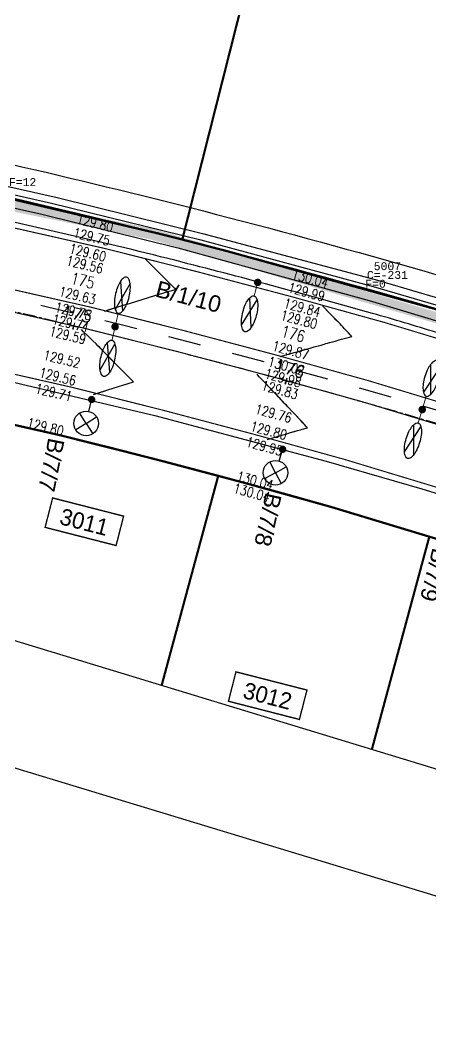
# Model space of a CAD drawing. Header units: millimetres. Extents: x 229784 to 231786, y 726884 to 727329.
# Drawn here: x 230613.5 to 230650.9, y 727186.4 to 727278.5 of the extents above; entities that cross this region are included whole.
import ezdxf
from ezdxf.enums import TextEntityAlignment as Align

# ---------------------------------------------------------------- set-up
doc = ezdxf.new("R2010")
doc.units = ezdxf.units.MM
for name, pattern in [('2480-axa-500-15.11.16$0$CENTER', [2, 1.25, -0.25, 0.25, -0.25]), ('2480-GEOMET-12.8.14$0$D1-3', [6, 3, -3]), ('DESPLANW500-12.8.14$0$CENTER', [2, 1.25, -0.25, 0.25, -0.25])]:
    doc.linetypes.add(name, pattern=pattern)
for name, color, linetype in [('2480-axa-500-15.11.16$0$IDAN_AXIS', 7, 'Continuous'), ('2480-axa-500-15.11.16$0$IDAN_PTNUM', 7, 'Continuous'), ('2480-DIKUR-9.1.17$0$LOT_NAME', 253, 'Continuous'), ('2480-DIKUR-9.1.17$0$LOTCUTV', 253, 'Continuous'), ('2480-DIKUR-9.1.17$0$LOTFILL', 253, 'Continuous'), ('2480-DIKUR-9.1.17$0$LOTLINE-', 253, 'Continuous'), ('2480-DIKUR-9.1.17$0$LOTNAME', 253, 'Continuous'), ('2480-DIKUR-9.1.17$0$WALL_BTM1', 8, 'Continuous'), ('2480-DIKUR-9.1.17$0$WALL_BTM2', 8, 'Continuous'), ('2480-DIKUR-9.1.17$0$WALL_TOP', 8, 'Continuous'), ('2480-gova-15.11.16$0$D-CONT-SECONDARY', 254, 'Continuous'), ('2480-gova-15.11.16$0$SEC-ELEV', 254, 'Continuous'), ('2480-gova-15.11.16$0$SEC-NAME', 8, 'Continuous'), ('2480-PLAN-12.8.14$0$plan_makif1 v1$0$pcell', 8, 'Continuous'), ('2480B-TABA_500-9.1.17$0$scellno', 8, 'Continuous'), ('AOI', 7, 'Continuous'), ('DESPLANW500-12.8.14$0$IDAN_AXIS', 8, 'DESPLANW500-12.8.14$0$CENTER'), ('M1200', 2, 'Continuous')]:
    doc.layers.add(name, color=color, linetype=linetype)
for name, color, linetype, true_color in [('2480-axa-500-15.11.16$0$IDAN_POINTS', 7, 'Continuous', 0xa8a8a8), ('2480-axa-500-15.11.16$0$IDAN_PTELEV', 7, 'Continuous', 0xa8a8a8), ('2480-DIKUR-9.1.17$0$YKIR', 7, 'Continuous', 0x878787), ('2480-GEOMET-12.8.14$0$ZEVA', 7, 'Continuous', 0x919191), ('2480B-TABA_500-9.1.17$0$pcell', 7, 'Continuous', 0x527dff)]:
    doc.layers.add(name, color=color, linetype=linetype, true_color=true_color)
for name, color, linetype, lineweight in [('2480-GEOMET-12.8.14$0$EVENSOFA_15', 13, 'Continuous', 30), ('2480-GEOMET-12.8.14$0$Midraha', 13, 'Continuous', 30), ('2480-GEOMET-12.8.14$0$TICH', 13, 'Continuous', 30), ('TEURA', 1, 'Continuous', 30), ('TEURA-10-500', 1, 'Continuous', 30), ('TEURA-4-500B', 1, 'Continuous', 30), ('TEURA-PIRUK', 190, 'Continuous', 30), ('TXT-TEURA-500', 12, 'Continuous', 35)]:
    doc.layers.add(name, color=color, linetype=linetype, lineweight=lineweight)
doc.styles.add('2480-axa-500-15.11.16$0$Standard', font='romanc9.shx')
doc.styles.add('2480-DIKUR-9.1.17$0$MONOTXT', font='monotxt')
doc.styles.add('2480-gova-15.11.16$0$secname', font='romans.shx', dxfattribs={"width": 0.8})
doc.styles.add('2480B-TABA_500-9.1.17$0$mvt-nos', font='mvt-nos')
doc.styles.get("Standard").update_dxf_attribs({"font": 'arial.ttf'})
doc.linetypes.add('V_LINE', pattern='A,1,-0.3,["V",Standard,S=0.1,R=0,X=-0.1,Y=-0.05],-0.2', length=1.5)

# ---------------------------------------------------------------- blocks, each defined once
blk = doc.blocks.new('pe-2')
for p, q in [((-0.266, 2.613), (0.2, 1.088)), ((0.266, 2.613), (-0.2, 1.088)), ((-0.266, -2.259), (0.2, -0.735)), ((0.266, -2.259), (-0.2, -0.735))]:
    blk.add_line(p, q)
for points in [[(0, 0.92, 0.21176), (0.118, 0.972, 0.094554), (0.264, 1.211, 0.051243), (0.342, 1.508, 0.038569), (0.373, 1.914, 0.038569), (0.342, 2.32, 0.051243), (0.264, 2.617, 0.094554), (0.118, 2.856, 0.21176), (0, 2.908, 0.21176), (-0.118, 2.856, 0.094554), (-0.264, 2.617, 0.051243), (-0.342, 2.32, 0.038569), (-0.373, 1.914, 0.038569), (-0.342, 1.508, 0.051243), (-0.264, 1.211, 0.094554), (-0.118, 0.972, 0.21176)], [(0, -0.566, -0.21176), (0.118, -0.619, -0.094554), (0.264, -0.857, -0.051243), (0.342, -1.154, -0.038569), (0.373, -1.561, -0.038569), (0.342, -1.967, -0.051243), (0.264, -2.264, -0.094554), (0.118, -2.502, -0.21176), (0, -2.555, -0.21176), (-0.118, -2.502, -0.094554), (-0.264, -2.264, -0.051243), (-0.342, -1.967, -0.038569), (-0.373, -1.561, -0.038569), (-0.342, -1.154, -0.051243), (-0.264, -0.857, -0.094554), (-0.118, -0.619, -0.21176)]]:
    blk.add_lwpolyline(points, format="xyb", close=True)
at = {"const_width": 0.05}
for points in [[(0, 0.927), (0, 0.177)], [(0, -0.573), (0, 0.177)]]:
    blk.add_lwpolyline(points, dxfattribs=at)
at = {"const_width": 0.2}
blk.add_lwpolyline([(-0.1, 0.177, 1), (0.1, 0.177, 1)], format="xyb", close=True, dxfattribs=at)
blk = doc.blocks.new('AM1')
for p, q in [((-31.9, 0), (-43.2, 11.3)), ((-31.9, 0), (-43.2, -11.3)), ((-31.9, 0), (-20.6, 11.3)), ((-31.9, 0), (-20.6, -11.3)), ((-15.9, 0), (1, 0))]:
    blk.add_line(p, q)
at = {"const_width": 4.73}
blk.add_lwpolyline([(-2.4, 0, 1), (2.4, 0, 1)], format="xyb", close=True, dxfattribs=at)
blk.add_circle((-31.9, 0), 16)
blk = doc.blocks.new('pes3')
for p, q in [((-0.266, 2.613), (0.2, 1.088)), ((0.266, 2.613), (-0.2, 1.088))]:
    blk.add_line(p, q)
blk.add_lwpolyline([(0, 0.92, 0.21176), (0.118, 0.972, 0.094554), (0.264, 1.211, 0.051243), (0.342, 1.508, 0.038569), (0.373, 1.914, 0.038569), (0.342, 2.32, 0.051243), (0.264, 2.617, 0.094554), (0.118, 2.856, 0.21176), (0, 2.908, 0.21176), (-0.118, 2.856, 0.094554), (-0.264, 2.617, 0.051243), (-0.342, 2.32, 0.038569), (-0.373, 1.914, 0.038569), (-0.342, 1.508, 0.051243), (-0.264, 1.211, 0.094554), (-0.118, 0.972, 0.21176)], format="xyb", close=True)
at = {"const_width": 0.05}
blk.add_lwpolyline([(0, 0.927), (0, 0.177)], dxfattribs=at)
at = {"const_width": 0.2}
blk.add_lwpolyline([(-0.1, 0.177, 1), (0.1, 0.177, 1)], format="xyb", close=True, dxfattribs=at)
blk = doc.blocks.new('2480B-TABA_500-9.1.17$0$cellno')
at = {"layer": '2480B-TABA_500-9.1.17$0$scellno', "const_width": 0.25}
blk.add_lwpolyline([(-6.68, -2.8), (-6.68, 2.73), (6.68, 2.73), (6.68, -2.8)], close=True, dxfattribs=at)
at = {"layer": '2480B-TABA_500-9.1.17$0$scellno', "style": '2480B-TABA_500-9.1.17$0$mvt-nos'}
blk.add_attdef('NUM', text='', height=3, dxfattribs=at).set_placement((0, -1.63), align=Align.CENTER)
at = {"layer": '2480B-TABA_500-9.1.17$0$scellno', "style": '2480B-TABA_500-9.1.17$0$mvt-nos', "flags": 1}
for tag, p in [('CODE', (0, -6.04)), ('AREA', (0, -9.18))]:
    blk.add_attdef(tag, text='', height=2.5, dxfattribs=at).set_placement(p, align=Align.CENTER)
blk = doc.blocks.new('2480-axa-500-15.11.16$0$IDAN_POINT')
at = {"layer": '2480-axa-500-15.11.16$0$IDAN_POINTS', "color": 0, "linetype": 'ByBlock'}
for p, q in [((-0.5, 0), (0.5, 0)), ((0, -0.5), (0, 0.5))]:
    blk.add_line(p, q, dxfattribs=at)
at = {"layer": '2480-axa-500-15.11.16$0$IDAN_PTELEV', "style": '2480-axa-500-15.11.16$0$Standard'}
blk.add_attdef('IDAN_PTELEV', text='', height=1.8, dxfattribs=at).set_placement((0, -1), align=Align.TOP_CENTER)
at = {"layer": '2480-axa-500-15.11.16$0$IDAN_PTNUM', "style": '2480-axa-500-15.11.16$0$Standard'}
blk.add_attdef('IDAN_PTNUM', text='', height=1.8, dxfattribs=at).set_placement((0, 1), align=Align.CENTER)
blk = doc.blocks.new('2480-DIKUR-9.1.17$0$IDAN_LOT_NAME')

msp = doc.modelspace()

# ---------------------------------------------------------------- linework, layer by layer
at = {"layer": '2480-axa-500-15.11.16$0$IDAN_AXIS', "linetype": '2480-axa-500-15.11.16$0$CENTER'}
msp.add_lwpolyline([(229872.068, 726960.387, -0.071477), (229947.042, 727060.962), (229947.732, 727061.655, -0.298103), (230708.48, 727222.267), (231119.383, 727062.249, 0.111374), (231641.537, 726983.585), (231643.691, 726983.741, -0.084198), (231668.658, 726981.345), (231692.584, 726974.885)], format="xyb", dxfattribs=at)
at = {"layer": '2480-DIKUR-9.1.17$0$LOTLINE-', "flags": 128}
for points in [[(230593.21, 727266.5), (230593.8, 727269.44), (230593.8, 727269.44, -0.012506), (230629.03, 727261.4)], [(230629.03, 727261.4), (230628.29, 727258.49), (230628.29, 727258.49, 0.012505), (230593.21, 727266.5)], [(230628.29, 727258.49), (230629.03, 727261.4), (230629.03, 727261.4, -0.013563), (230666.73, 727250.7)], [(230666.73, 727250.7), (230665.84, 727247.84), (230665.84, 727247.84, 0.013564), (230628.29, 727258.49)]]:
    msp.add_lwpolyline(points, format="xyb", dxfattribs=at)
at = {"layer": '2480-DIKUR-9.1.17$0$WALL_BTM1', "flags": 128}
for points in [[(230584.359, 727267.093), (230599.701, 727264.336), (230615.485, 727260.801), (230627.878, 727257.733), (230629.659, 727257.26)], [(230629.659, 727257.26), (230645.334, 727252.937), (230661.171, 727248.182), (230663.273, 727247.53)]]:
    msp.add_lwpolyline(points, dxfattribs=at)
at = {"layer": '2480-DIKUR-9.1.17$0$WALL_BTM2', "flags": 128}
for points in [[(230584.762, 727269.233), (230600.937, 727265.913), (230616.878, 727262.319), (230630.122, 727259.06)], [(230630.122, 727259.06), (230645.867, 727254.839), (230661.783, 727250.185), (230663.897, 727249.546)]]:
    msp.add_lwpolyline(points, dxfattribs=at)
at = {"layer": '2480-DIKUR-9.1.17$0$WALL_TOP', "flags": 128}
for points in [[(230584.565, 727268.186), (230600.312, 727265.023), (230616.275, 727261.433), (230629.87, 727258.08)], [(230584.639, 727268.579), (230600.395, 727265.414), (230616.367, 727261.822), (230629.969, 727258.467)], [(230629.87, 727258.08), (230645.589, 727253.846), (230661.476, 727249.18), (230663.585, 727248.539)], [(230629.969, 727258.467), (230645.697, 727254.231), (230661.593, 727249.563), (230663.703, 727248.921)]]:
    msp.add_lwpolyline(points, dxfattribs=at)
at = {"layer": '2480-DIKUR-9.1.17$0$YKIR', "color": 252, "true_color": 0x8c8c8c, "const_width": 1}
msp.add_lwpolyline([(230556.782, 727272.89, -0.065068), (230758.126, 727213.665, 0.158717), (230767.4, 727213.14, -0.027297), (230769.112, 727213.504, -1.076845)], format="xyb", dxfattribs=at)
at = {"layer": '2480-GEOMET-12.8.14$0$EVENSOFA_15', "color": 251, "true_color": 0x696969, "const_width": 0.1}
for points in [[(230752.1, 727205.279), (230728.272, 727214.56), (230709.366, 727221.923), (230696.749, 727226.726), (230667.574, 727236.798), (230644.66, 727243.727, 0.009172), (230619.496, 727250.382), (230595.468, 727255.829, 0.01883), (230515.727, 727268.244, 0.009537)], [(230728.998, 727216.424), (230710.085, 727223.79), (230697.431, 727228.607), (230668.19, 727238.701), (230645.223, 727245.646, 0.009184), (230619.955, 727252.329), (230595.889, 727257.784, 0.015276), (230553.06, 727265.196, 0.003407), (230543.629, 727266.471, 0.00789), (230540.493, 727266.823), (230520.49, 727268.749)], [(230652.9, 727249.071), (230646.771, 727250.924, 0.009217), (230621.217, 727257.683), (230605.187, 727261.316)]]:
    msp.add_lwpolyline(points, format="xyb", dxfattribs=at)
at = {"layer": '2480-GEOMET-12.8.14$0$Midraha'}
for points in [[(230512.733, 727278.074, -0.015415), (230556.782, 727272.89, -0.001181), (230560.143, 727272.381, -0.023346), (230625.965, 727259.081), (230628.291, 727258.493), (230632.401, 727257.433, -0.02418), (230698.768, 727236.639), (230705.922, 727233.968), (230713.048, 727231.221), (230758.126, 727213.665, 0.159501), (230767.444, 727213.152, -0.026655), (230769.112, 727213.504, -0.132277), (230777.383, 727212.605, -0.159496), (230785.075, 727206.286, 0.159479), (230792.286, 727200.363), (230792.287, 727200.363), (230799.902, 727197.397), (230851.525, 727177.293), (230918.3, 727151.289), (230985.015, 727125.308)], [(230743.279, 727197.984), (230743.264, 727197.99), (230743.263, 727197.99, -0.000074), (230743.269, 727197.988, -0.000143), (230743.279, 727197.984), (230724.643, 727205.242), (230705.773, 727212.591), (230693.338, 727217.325), (230664.493, 727227.282), (230641.846, 727234.131, 0.009112), (230617.201, 727240.649), (230593.36, 727246.053, 0.015231), (230551.376, 727253.315, 0.011296), (230520.582, 727256.984, 0.010113), (230519.954, 727257.026)]]:
    msp.add_lwpolyline(points, format="xyb", dxfattribs=at)
at = {"layer": '2480-GEOMET-12.8.14$0$TICH', "color": 251, "true_color": 0x696969, "const_width": 0.1}
msp.add_lwpolyline([(230666.778, 727231.254), (230665.88, 727231.564), (230643.112, 727238.449, 0.009139), (230618.234, 727245.029), (230608.429, 727247.251)], format="xyb", dxfattribs=at)
at = {"layer": '2480-GEOMET-12.8.14$0$ZEVA', "linetype": '2480-GEOMET-12.8.14$0$D1-3'}
msp.add_arc((230451.201, 726558.912), 712.75, 68.722549, 86.794725, dxfattribs=at)
at = {"layer": '2480-gova-15.11.16$0$D-CONT-SECONDARY', "flags": 128}
for points in [[(230621.21, 727251.981), (230621.403, 727252.04), (230622.427, 727252.357), (230623.464, 727252.675), (230625.885, 727253.414), (230626.428, 727253.579), (230627.092, 727253.779), (230627.373, 727253.865), (230627.542, 727253.916), (230627.696, 727253.962), (230627.583, 727254.076), (230627.458, 727254.199), (230627.251, 727254.406), (230626.761, 727254.892), (230626.36, 727255.291), (230624.939, 727256.698)], [(230621.211, 727251.98), (230621.375, 727252.03), (230621.613, 727252.105), (230622.427, 727252.356), (230623.027, 727252.54), (230623.465, 727252.675), (230625.886, 727253.414), (230626.428, 727253.579), (230627.093, 727253.779), (230627.375, 727253.865), (230627.544, 727253.916), (230627.697, 727253.962), (230627.584, 727254.075), (230627.459, 727254.199), (230627.252, 727254.405), (230626.761, 727254.892), (230626.361, 727255.29), (230624.94, 727256.698)], [(230637.219, 727247.832), (230637.244, 727247.839), (230637.429, 727247.892), (230637.636, 727247.951), (230637.807, 727247.999), (230637.955, 727248.041), (230638.096, 727248.081), (230638.294, 727248.137), (230638.49, 727248.193), (230638.602, 727248.225), (230638.879, 727248.302), (230639.084, 727248.361), (230639.296, 727248.421), (230639.964, 727248.609), (230640.133, 727248.657), (230640.302, 727248.704), (230640.665, 727248.805), (230640.946, 727248.885), (230641.217, 727248.961), (230641.386, 727249.008), (230641.532, 727249.049), (230641.72, 727249.102), (230642.241, 727249.247), (230642.41, 727249.294), (230642.581, 727249.341), (230642.818, 727249.408), (230643.168, 727249.506), (230643.323, 727249.548), (230643.545, 727249.61), (230643.716, 727249.656), (230643.745, 727249.665), (230643.724, 727249.688), (230643.603, 727249.817), (230643.445, 727249.986), (230643.335, 727250.102), (230643.086, 727250.372), (230642.917, 727250.547), (230642.794, 727250.674), (230642.672, 727250.8), (230642.297, 727251.188), (230642.164, 727251.327), (230642.058, 727251.437), (230641.937, 727251.563), (230641.741, 727251.765), (230641.539, 727251.976), (230641.277, 727252.246), (230641.155, 727252.372), (230641.064, 727252.468)], [(230637.219, 727247.832), (230637.244, 727247.839), (230637.427, 727247.892), (230637.636, 727247.951), (230637.806, 727247.999), (230637.954, 727248.042), (230638.095, 727248.081), (230638.293, 727248.137), (230638.489, 727248.193), (230638.602, 727248.225), (230638.99, 727248.335), (230639.143, 727248.378), (230639.328, 727248.431), (230639.963, 727248.609), (230640.132, 727248.657), (230640.301, 727248.705), (230640.945, 727248.885), (230641.215, 727248.961), (230641.385, 727249.008), (230642.24, 727249.247), (230642.409, 727249.294), (230642.58, 727249.342), (230642.816, 727249.408), (230643.168, 727249.506), (230643.322, 727249.549), (230643.544, 727249.61), (230643.714, 727249.656), (230643.745, 727249.665), (230643.723, 727249.689), (230643.602, 727249.818), (230643.444, 727249.987), (230643.334, 727250.103), (230643.085, 727250.372), (230642.916, 727250.548), (230642.793, 727250.674), (230642.671, 727250.8), (230642.057, 727251.437), (230641.935, 727251.564), (230641.74, 727251.766), (230641.277, 727252.246), (230641.154, 727252.373), (230641.063, 727252.468)], [(230620.203, 727244.381), (230620.471, 727244.466), (230621.065, 727244.653), (230621.498, 727244.792), (230623.844, 727245.529), (230622.118, 727247.275), (230621.797, 727247.599), (230621.357, 727248.042), (230620.759, 727248.647), (230620.583, 727248.824), (230620.428, 727248.978), (230620.143, 727249.261), (230619.973, 727249.428), (230619.645, 727249.754), (230619.297, 727250.097), (230619.096, 727250.296)], [(230620.202, 727244.381), (230620.47, 727244.466), (230621.498, 727244.792), (230623.843, 727245.53), (230622.117, 727247.275), (230621.357, 727248.043), (230620.604, 727248.802), (230620.427, 727248.978), (230620.142, 727249.261), (230619.972, 727249.429), (230619.644, 727249.754), (230619.296, 727250.098), (230619.096, 727250.296)], [(230636.034, 727240.28), (230636.161, 727240.317), (230636.355, 727240.374), (230636.466, 727240.407), (230636.851, 727240.518), (230637.003, 727240.563), (230637.187, 727240.617), (230637.815, 727240.799), (230637.983, 727240.848), (230638.151, 727240.897), (230638.79, 727241.083), (230639.058, 727241.16), (230639.226, 727241.209), (230639.707, 727241.348), (230639.364, 727241.711), (230639.245, 727241.838), (230639.054, 727242.04), (230638.599, 727242.522), (230638.479, 727242.648), (230638.358, 727242.775), (230637.908, 727243.251), (230637.777, 727243.39), (230637.668, 727243.505), (230637.392, 727243.796), (230637.312, 727243.881), (230637.173, 727244.028), (230637.031, 727244.177), (230636.931, 727244.282), (230636.825, 727244.394), (230636.704, 727244.521), (230636.555, 727244.679), (230636.424, 727244.817), (230636.227, 727245.025), (230636.086, 727245.173), (230635.984, 727245.28), (230635.845, 727245.426), (230635.723, 727245.554), (230635.602, 727245.68), (230635.415, 727245.873), (230635.293, 727245.999), (230635.171, 727246.126), (230635.078, 727246.223)], [(230636.034, 727240.28), (230636.162, 727240.317), (230636.355, 727240.374), (230636.466, 727240.407), (230636.741, 727240.486), (230636.943, 727240.545), (230637.154, 727240.607), (230637.816, 727240.799), (230637.985, 727240.848), (230638.152, 727240.897), (230638.511, 727241), (230638.791, 727241.082), (230639.058, 727241.16), (230639.227, 727241.209), (230639.373, 727241.251), (230639.558, 727241.304), (230639.707, 727241.348), (230639.6, 727241.461), (230639.47, 727241.601), (230639.366, 727241.71), (230639.246, 727241.837), (230639.055, 727242.039), (230638.856, 727242.251), (230638.599, 727242.522), (230638.479, 727242.648), (230638.36, 727242.775), (230637.886, 727243.275), (230637.735, 727243.434), (230637.589, 727243.589), (230637.392, 727243.795), (230637.313, 727243.88), (230637.174, 727244.027), (230637.031, 727244.176), (230636.933, 727244.281), (230636.825, 727244.394), (230636.704, 727244.52), (230636.556, 727244.678), (230636.424, 727244.817), (230636.227, 727245.024), (230636.086, 727245.172), (230635.986, 727245.279), (230635.845, 727245.426), (230635.724, 727245.554), (230635.602, 727245.679), (230635.416, 727245.873), (230635.294, 727245.999), (230635.173, 727246.125), (230635.078, 727246.222)]]:
    msp.add_lwpolyline(points, dxfattribs=at)
at = {"layer": '2480-PLAN-12.8.14$0$plan_makif1 v1$0$pcell', "const_width": 0.2}
for points in [[(230635.195, 727285.765), (230628.291, 727258.493), (230625.965, 727259.081, 0.023346), (230560.143, 727272.381, 0.001181), (230556.782, 727272.89), (230563.791, 727307.839)], [(230708.604, 727263.566), (230698.768, 727236.639, 0.02418), (230632.401, 727257.433), (230628.291, 727258.493), (230635.195, 727285.765)], [(230512.733, 727278.074, -0.015415), (230556.782, 727272.89, -0.001181), (230560.143, 727272.381, -0.023346), (230625.965, 727259.081), (230628.291, 727258.493), (230632.401, 727257.433, -0.02418), (230698.768, 727236.639), (230705.922, 727233.968), (230713.048, 727231.221), (230758.126, 727213.665, 0.159501), (230767.444, 727213.152, -0.026655), (230769.112, 727213.504, -0.132277), (230777.383, 727212.605, -0.159496), (230785.075, 727206.286, 0.159479), (230792.286, 727200.363), (230792.287, 727200.363), (230799.902, 727197.397), (230851.525, 727177.293), (230918.3, 727151.289), (230985.015, 727125.308)], [(231036.755, 727057.79), (231038.306, 727061.716, 0.407322), (231027.264, 727087.391), (231018.321, 727090.874), (231006.375, 727095.527), (230950.62, 727117.239), (230894.864, 727138.952), (230801.681, 727175.241), (230797.23, 727176.974), (230792.645, 727178.759), (230792.644, 727178.76), (230792.644, 727178.76), (230743.264, 727197.99), (230743.263, 727197.99, -0.000074), (230743.269, 727197.988, -0.000143), (230743.279, 727197.984), (230724.643, 727205.242), (230705.773, 727212.591), (230693.338, 727217.325), (230664.493, 727227.282), (230641.846, 727234.131, 0.009112), (230617.201, 727240.649), (230593.36, 727246.053, 0.015231), (230551.376, 727253.315, 0.011296)], [(230626.406, 727217.857), (230631.569, 727236.966, 0.005301), (230617.201, 727240.649), (230611.722, 727241.891), (230607.478, 727223.617)], [(230645.573, 727212.025), (230650.813, 727231.419), (230648.362, 727232.16), (230641.846, 727234.131, 0.00381), (230631.569, 727236.966), (230626.406, 727217.857)]]:
    msp.add_lwpolyline(points, format="xyb", dxfattribs=at)
msp.add_lwpolyline([(230664.757, 727206.188), (230669.948, 727225.399), (230668.31, 727225.965), (230664.493, 727227.282), (230653.17, 727230.707), (230650.813, 727231.419), (230645.573, 727212.025)], dxfattribs=at)
at = {"layer": '2480B-TABA_500-9.1.17$0$pcell'}
for points in [[(230635.195, 727285.765), (230628.291, 727258.493), (230625.965, 727259.081, 0.023346), (230560.143, 727272.381, 0.001181), (230556.782, 727272.89), (230563.791, 727307.839)], [(230708.604, 727263.566), (230698.768, 727236.639, 0.02418), (230632.401, 727257.433), (230628.291, 727258.493), (230635.195, 727285.765)], [(230512.733, 727278.074, -0.015415), (230556.782, 727272.89, -0.001181), (230560.143, 727272.381, -0.023346), (230625.965, 727259.081), (230628.291, 727258.493), (230632.401, 727257.433, -0.02418), (230698.768, 727236.639), (230705.922, 727233.968), (230713.048, 727231.221), (230758.126, 727213.665, 0.159501), (230767.444, 727213.152, -0.026655), (230769.112, 727213.504, -0.132277), (230777.383, 727212.605, -0.159496), (230785.075, 727206.286, 0.159479), (230792.286, 727200.363), (230792.287, 727200.363), (230799.902, 727197.397), (230851.525, 727177.293), (230918.3, 727151.289), (230985.015, 727125.308)], [(231036.755, 727057.79), (231038.306, 727061.716, 0.407322), (231027.264, 727087.391), (231018.321, 727090.874), (231006.375, 727095.527), (230950.62, 727117.239), (230894.864, 727138.952), (230801.681, 727175.241), (230797.23, 727176.974), (230792.645, 727178.759), (230792.644, 727178.76), (230792.644, 727178.76), (230743.264, 727197.99), (230743.263, 727197.99, -0.000074), (230743.269, 727197.988, -0.000143), (230743.279, 727197.984), (230724.643, 727205.242), (230705.773, 727212.591), (230693.338, 727217.325), (230664.493, 727227.282), (230641.846, 727234.131, 0.009112), (230617.201, 727240.649), (230593.36, 727246.053, 0.015231), (230551.376, 727253.315, 0.011296)], [(230626.406, 727217.857), (230631.569, 727236.966, 0.005301), (230617.201, 727240.649), (230611.722, 727241.891), (230607.478, 727223.617)], [(230645.573, 727212.025), (230650.813, 727231.419), (230648.362, 727232.16), (230641.846, 727234.131, 0.00381), (230631.569, 727236.966), (230626.406, 727217.857)]]:
    msp.add_lwpolyline(points, format="xyb", dxfattribs=at)
msp.add_lwpolyline([(230664.757, 727206.188), (230669.948, 727225.399), (230668.31, 727225.965), (230664.493, 727227.282), (230653.17, 727230.707), (230650.813, 727231.419), (230645.573, 727212.025)], dxfattribs=at)
at = {"layer": 'AOI'}
msp.add_lwpolyline([(230532.007, 727329.274), (230658.696, 727290.108), (230802.114, 727247.106), (231039.345, 727142.884), (231187.789, 727083.162), (231342.516, 727043.51), (231491.156, 727020.263), (231588.248, 727014.063), (231687.276, 727034.423), (231786.298, 727045.123), (231769.993, 726916.053), (231752.419, 726884.119), (231607.31, 726915.542), (231478.376, 726941.771), (231215.045, 726990.403), (230932.547, 727078.765), (230673.609, 727191.902), (230570.46, 727223.288), (230463.919, 727225.53)], dxfattribs=at)
at = {"layer": 'DESPLANW500-12.8.14$0$IDAN_AXIS', "linetype": 'DESPLANW500-12.8.14$0$CENTER'}
msp.add_lwpolyline([(229872.068, 726960.387, -0.071477), (229947.042, 727060.962), (229947.732, 727061.655, -0.298103), (230708.48, 727222.267), (231119.383, 727062.249, 0.111374), (231641.537, 726983.585), (231643.691, 726983.741, -0.084198), (231668.658, 726981.345), (231692.584, 726974.885)], format="xyb", dxfattribs=at)
at = {"layer": 'M1200'}
msp.add_lwpolyline([(230530.709, 727318.067), (230655.466, 727279.498), (230798.277, 727236.678), (231035.044, 727132.66), (231184.328, 727072.601), (231340.277, 727032.635), (231489.943, 727009.227), (231589.025, 727002.901), (231688.992, 727023.454), (231773.536, 727032.589), (231759.255, 726919.545), (231746.688, 726896.708), (231609.59, 726926.396), (231480.489, 726952.659), (231217.717, 727001.188), (230936.434, 727089.169), (230677.456, 727202.324), (230572.224, 727234.344), (230463.688, 727236.628)], dxfattribs=at)
at = {"layer": 'TEURA', "color": 6, "linetype": 'V_LINE', "ltscale": 5, "flags": 128}
msp.add_lwpolyline([(231704.596, 726992.76, -0.03718), (231699.893, 726992.904, -0.048959), (231694.181, 726994.129, -0.026927), (231690.722, 726995.475, 0.030151), (231688.746, 726996.155, 0.030913), (231686.651, 726996.599, 0.101567), (231680.12, 726996.216, 0.067597), (231676.139, 726994.585, -0.026092), (231671.868, 726992.073, -0.023668), (231669.456, 726991.028, -0.046238), (231664.512, 726989.665, -0.047896), (231659.145, 726989.234, -0.014927), (231654.459, 726989.595), (231651.022, 726989.795, 0.01011), (231647.828, 726989.869, 0.0074), (231645.49, 726989.842, 0.000492), (231639.043, 726989.376, 0.00146), (231633.953, 726989.029), (231631.691, 726990.882), (231626.89, 726990.61), (231613.528, 726989.851), (231607.539, 726989.572), (231597.882, 726989.194), (231593.981, 726989.041), (231581.263, 726988.694), (231567.975, 726988.48), (231559.454, 726988.419), (231553.457, 726988.412), (231547.916, 726988.424), (231543.269, 726988.463), (231543.095, 726988.464), (231532.703, 726988.621), (231525.019, 726988.784), (231516.878, 726989.012), (231511.815, 726989.187), (231505.87, 726989.421), (231499.879, 726989.683), (231490.166, 726990.164), (231480.477, 726990.739), (231467.295, 726991.624), (231457.148, 726992.429), (231443.835, 726993.618), (231434.128, 726994.549), (231410.379, 726997.21), (231398.328, 726998.746), (231392.896, 726999.477), (231386.602, 727000.358), (231370.146, 727002.823), (231350.81, 727006.023), (231331.752, 727009.487), (231322.883, 727011.218), (231304.777, 727014.958), (231286.506, 727019.031), (231266.649, 727023.801), (231252.278, 727027.477), (231236.228, 727031.749), (231213.178, 727038.396), (231190.245, 727045.573), (231178.863, 727049.294), (231159.52, 727055.868), (231141.861, 727062.27), (231131.794, 727066.049), (231120.557, 727070.369), (231108.814, 727074.95), (231106.227, 727073.812), (231095.238, 727078.091), (231087.593, 727081.068), (231083.429, 727082.69, -0.027699), (231080.149, 727084.145, -0.060158), (231074.266, 727088.169, -0.050934), (231069.855, 727092.999, 0.00941), (231067.973, 727095.716, 0.113633), (231062.958, 727099.733, 0.126898), (231055.779, 727101.164), (231054.787, 727101.072, 0.035638), (231052.685, 727100.646, -0.016696), (231050.322, 727100.135, -0.032481), (231046.424, 727099.724, -0.022467), (231044.104, 727099.726, -0.036527), (231040.194, 727100.145, -0.047271), (231035.016, 727101.547), (231029.468, 727103.702), (231021.973, 727106.623), (231011.634, 727110.649), (231010.08, 727111.254), (231008.944, 727113.843), (230992.473, 727120.257), (230979.383, 727125.355), (230969.352, 727129.261), (230958.432, 727133.514), (230941.968, 727139.925), (230932.654, 727143.557), (230927.787, 727145.448), (230914.264, 727150.718), (230904.905, 727154.364), (230891.648, 727159.521), (230874.208, 727166.313), (230870.417, 727167.789), (230854.273, 727174.082), (230841.805, 727178.932), (230835.188, 727181.509), (230829.254, 727183.819), (230823.696, 727185.984), (230821.106, 727184.846), (230810.117, 727189.126), (230800.199, 727192.984), (230796.481, 727194.462, -0.011097), (230794.577, 727195.433, -0.030353), (230791.706, 727197.217, -0.046537), (230787.491, 727200.82, -0.038702), (230784.677, 727204.196, 0.067042), (230781.72, 727208.003, 0.129795), (230775.604, 727211.625, 0.113545), (230769.083, 727211.979, 0.039763), (230766.62, 727211.349, -0.064122), (230760.511, 727210.442), (230759.561, 727210.431, -0.042242), (230755.38, 727210.875, -0.053107), (230749.991, 727212.541, 0.002433), (230741.17, 727215.976, -0.004077), (230736.784, 727217.701, 0.001119), (230722.569, 727223.22), (230721.431, 727225.809), (230711.73, 727229.584), (230705.077, 727232.116, 0.011482), (230695.899, 727235.483, -0.000003), (230688.502, 727238.037, 0.000262), (230677.257, 727241.918, 0.003643), (230670.162, 727244.366), (230667.584, 727243.004), (230656.684, 727246.378), (230654.586, 727246.984), (230653.233, 727249.489), (230651.471, 727250.018, 0.007924), (230645.634, 727251.766, 0.006259), (230628.267, 727256.435, 0.006225), (230617.806, 727258.968, 0.000213), (230605.102, 727261.848), (230602.63, 727260.369), (230586.63, 727263.802), (230581.988, 727264.557), (230580.383, 727266.894), (230570.483, 727268.604, -0.002226), (230566.094, 727269.318), (230556.366, 727270.8, 0.005208), (230547.033, 727272.072, 0.00382), (230539.185, 727273.071, 0.004326), (230526.351, 727274.5), (230524.162, 727272.709), (230520.224, 727273.091, -0.028389), (230517.554, 727273.505, -0.048676), (230512.144, 727275.154, -0.055488), (230506.506, 727278.241, -0.023792), (230503.832, 727280.35, 0.086334), (230499.53, 727283.338, 0.079724), (230495.099, 727284.566, 0.099028), (230489.335, 727284.047, 0.0834), (230485.036, 727281.935, -0.007361), (230484.046, 727281.262, -0.007361)], format="xyb", dxfattribs=at)
at = {"layer": 'TEURA', "linetype": 'V_LINE', "ltscale": 5, "flags": 128}
msp.add_lwpolyline([(230500.283, 727253.685), (230501.603, 727256.03, -0.039152), (230503.507, 727257.656, -0.047164), (230507.013, 727259.731, -0.125773), (230515.9, 727261.439), (230520.512, 727260.999), (230536.081, 727259.287), (230548.714, 727257.64), (230568.324, 727254.782), (230597.514, 727249.119), (230625.802, 727242.465), (230641.407, 727238.288), (230650.131, 727235.785), (230666.552, 727230.741), (230679.775, 727226.358), (230690.367, 727222.636), (230706.015, 727216.787), (230731.834, 727206.734), (230741.518, 727202.962), (230751.027, 727199.259, -0.086525), (230755.455, 727195.812, -0.049707), (230759.299, 727189.152, -0.049707)], format="xyb", dxfattribs=at)

# ---------------------------------------------------------------- block references
at = {"layer": '2480-axa-500-15.11.16$0$IDAN_AXIS', "linetype": '2480-axa-500-15.11.16$0$CENTER', "xscale": 0.6, "yscale": 0.6, "zscale": 0.6}
for p, rotation, values in [((230618.417, 727250.603), 346.3472577026975, {'IDAN_PTNUM': '175'}), ((230637.783, 727245.61), 344.7332920814038, {'IDAN_PTNUM': '176'})]:
    msp.add_blockref('2480-axa-500-15.11.16$0$IDAN_POINT', p, dxfattribs=dict(at, rotation=rotation)).add_auto_attribs(values)
at = {"layer": '2480-DIKUR-9.1.17$0$LOT_NAME'}
ref = msp.add_blockref('2480-DIKUR-9.1.17$0$IDAN_LOT_NAME', (230611.083, 727265.458), dxfattribs=dict(at, xscale=0.4, yscale=0.4, zscale=0.4))
ref.add_attrib('LOTNAME', '5006A', dxfattribs={"layer": '2480-DIKUR-9.1.17$0$LOTNAME', "height": 0.72, "style": '2480-DIKUR-9.1.17$0$MONOTXT'}).set_placement((230605.151, 727265.804), align=Align.MIDDLE)
ref.add_attrib('LOTCUTV', 'C=-33', dxfattribs={"layer": '2480-DIKUR-9.1.17$0$LOTCUTV', "height": 0.72, "style": '2480-DIKUR-9.1.17$0$MONOTXT'}).set_placement((230609.217, 727264.949), align=Align.MIDDLE)
ref.add_attrib('LOTFILL', 'F=12', dxfattribs={"layer": '2480-DIKUR-9.1.17$0$LOTFILL', "height": 0.72, "style": '2480-DIKUR-9.1.17$0$MONOTXT'}).set_placement((230613.735, 727263.737), align=Align.MIDDLE)
ref = msp.add_blockref('2480-DIKUR-9.1.17$0$IDAN_LOT_NAME', (230647.473, 727256.107), dxfattribs=dict(at, xscale=0.4, yscale=0.4, zscale=0.4))
ref.add_attrib('LOTNAME', '5007', dxfattribs={"layer": '2480-DIKUR-9.1.17$0$LOTNAME', "height": 0.72, "style": '2480-DIKUR-9.1.17$0$MONOTXT'}).set_placement((230646.993, 727256.067), align=Align.MIDDLE)
ref.add_attrib('LOTCUTV', 'C=-231', dxfattribs={"layer": '2480-DIKUR-9.1.17$0$LOTCUTV', "height": 0.72, "style": '2480-DIKUR-9.1.17$0$MONOTXT'}).set_placement((230646.993, 727255.267), align=Align.MIDDLE)
ref.add_attrib('LOTFILL', 'F=0', dxfattribs={"layer": '2480-DIKUR-9.1.17$0$LOTFILL', "height": 0.72, "style": '2480-DIKUR-9.1.17$0$MONOTXT'}).set_placement((230645.913, 727254.467), align=Align.MIDDLE)
at = {"layer": '2480B-TABA_500-9.1.17$0$scellno'}
ref = msp.add_blockref('2480B-TABA_500-9.1.17$0$cellno', (230619.367, 727232.796), dxfattribs=dict(at, xscale=0.4999999999999999, yscale=0.4999999999999999, zscale=0.4999999999999999, rotation=345.6267333404891))
ref.add_attrib('CELLNO', '3011', dxfattribs={"height": 1.5, "rotation": 345.62673, "style": '2480B-TABA_500-9.1.17$0$mvt-nos'}).set_placement((230619.17, 727232.026), align=Align.CENTER)
ref = msp.add_blockref('2480B-TABA_500-9.1.17$0$cellno', (230636.081, 727216.949), dxfattribs=dict(at, xscale=0.4999999999999999, yscale=0.4999999999999999, zscale=0.4999999999999999, rotation=345.6267333404891))
ref.add_attrib('CELLNO', '3012', dxfattribs={"height": 1.5, "rotation": 345.62673, "style": '2480B-TABA_500-9.1.17$0$mvt-nos'}).set_placement((230635.884, 727216.179), align=Align.CENTER)
at = {"layer": 'TEURA-10-500', "xscale": -1.699999999999999, "yscale": 1.700000000000001, "zscale": 1.700000000000001, "rotation": 165.4662409399476}
msp.add_blockref('pes3', (230635.241, 727254.878), dxfattribs=at)
at = {"layer": 'TEURA-4-500B'}
for p, xscale, yscale, zscale, rotation in [((230620.028, 727243.918), 0.06999999999999999, 0.06999999999999999, 0.06999999999999999, 77.0362587747191), ((230637.436, 727239.378), 0.07, 0.07, 0.07, 73.15791702803642)]:
    msp.add_blockref('AM1', p, dxfattribs=dict(at, xscale=xscale, yscale=yscale, zscale=zscale, rotation=rotation))
at = {"layer": 'TEURA-PIRUK', "xscale": 1.7, "yscale": 1.7, "zscale": 1.7}
for p, rotation in [((230622.098, 727250.254), 347.0191243886176), ((230650.078, 727242.713), 343.3251668542688)]:
    msp.add_blockref('pe-2', p, dxfattribs=dict(at, rotation=rotation))

# ---------------------------------------------------------------- texts
at = {"layer": '2480-gova-15.11.16$0$SEC-ELEV', "style": '2480-gova-15.11.16$0$secname', "width": 0.8}
for s, rotation, p in [('129.80', 346.347, (230620.331, 727260.008)), ('129.75', 346.347, (230620.027, 727258.754)), ('129.60', 346.347, (230619.676, 727257.311)), ('129.56', 346.347, (230619.411, 727256.218)), ('130.04', 344.733, (230639.956, 727254.937)), ('129.99', 344.733, (230639.624, 727253.721)), ('129.63', 346.347, (230618.729, 727253.41)), ('129.78', 346.347, (230618.378, 727251.967)), ('129.84', 344.733, (230639.233, 727252.289)), ('129.74', 346.347, (230618.112, 727250.874)), ('129.80', 344.733, (230638.937, 727251.203)), ('129.59', 346.347, (230617.847, 727249.78)), ('129.87', 344.733, (230638.173, 727248.406)), ('129.52', 346.347, (230617.319, 727247.608)), ('130.02', 344.733, (230637.782, 727246.973)), ('129.56', 346.347, (230616.93, 727246.005)), ('129.98', 344.733, (230637.486, 727245.888)), ('129.71', 346.347, (230616.58, 727244.562)), ('129.83', 344.733, (230637.189, 727244.802)), ('129.76', 344.733, (230636.604, 727242.656)), ('129.80', 346.347, (230615.818, 727241.428)), ('129.80', 344.733, (230636.174, 727241.083)), ('129.95', 344.733, (230635.784, 727239.651)), ('130.04', 344.733, (230634.929, 727236.521)), ('130.04', 344.733, (230634.633, 727235.435))]:
    msp.add_text(s, height=0.9, rotation=rotation, dxfattribs=at).set_placement(p, align=Align.MIDDLE)
at = {"layer": '2480-gova-15.11.16$0$SEC-NAME', "style": '2480-gova-15.11.16$0$secname', "width": 0.8}
for s, rotation, p in [('175', 346.347, (230619.222, 727254.755)), ('176', 344.733, (230638.403, 727249.903))]:
    msp.add_text(s, height=1.05, rotation=rotation, dxfattribs=at).set_placement(p, align=Align.MIDDLE)
at = {"layer": 'TXT-TEURA-500'}
for s, rotation, p in [('B/1/10', 345.44911, (230625.746, 727253.318, -214.238)), ('B/7/7', 258.74647, (230616.095, 727240.502, -214.238)), ('B/7/8', 257.54097, (230635.902, 727235.512, -214.238)), ('B/7/9', 256.12719, (230651.124, 727230.481, -214.238))]:
    msp.add_text(s, height=1.5, rotation=rotation, dxfattribs=at).set_placement(p)

doc.saveas('drawing.dxf')
